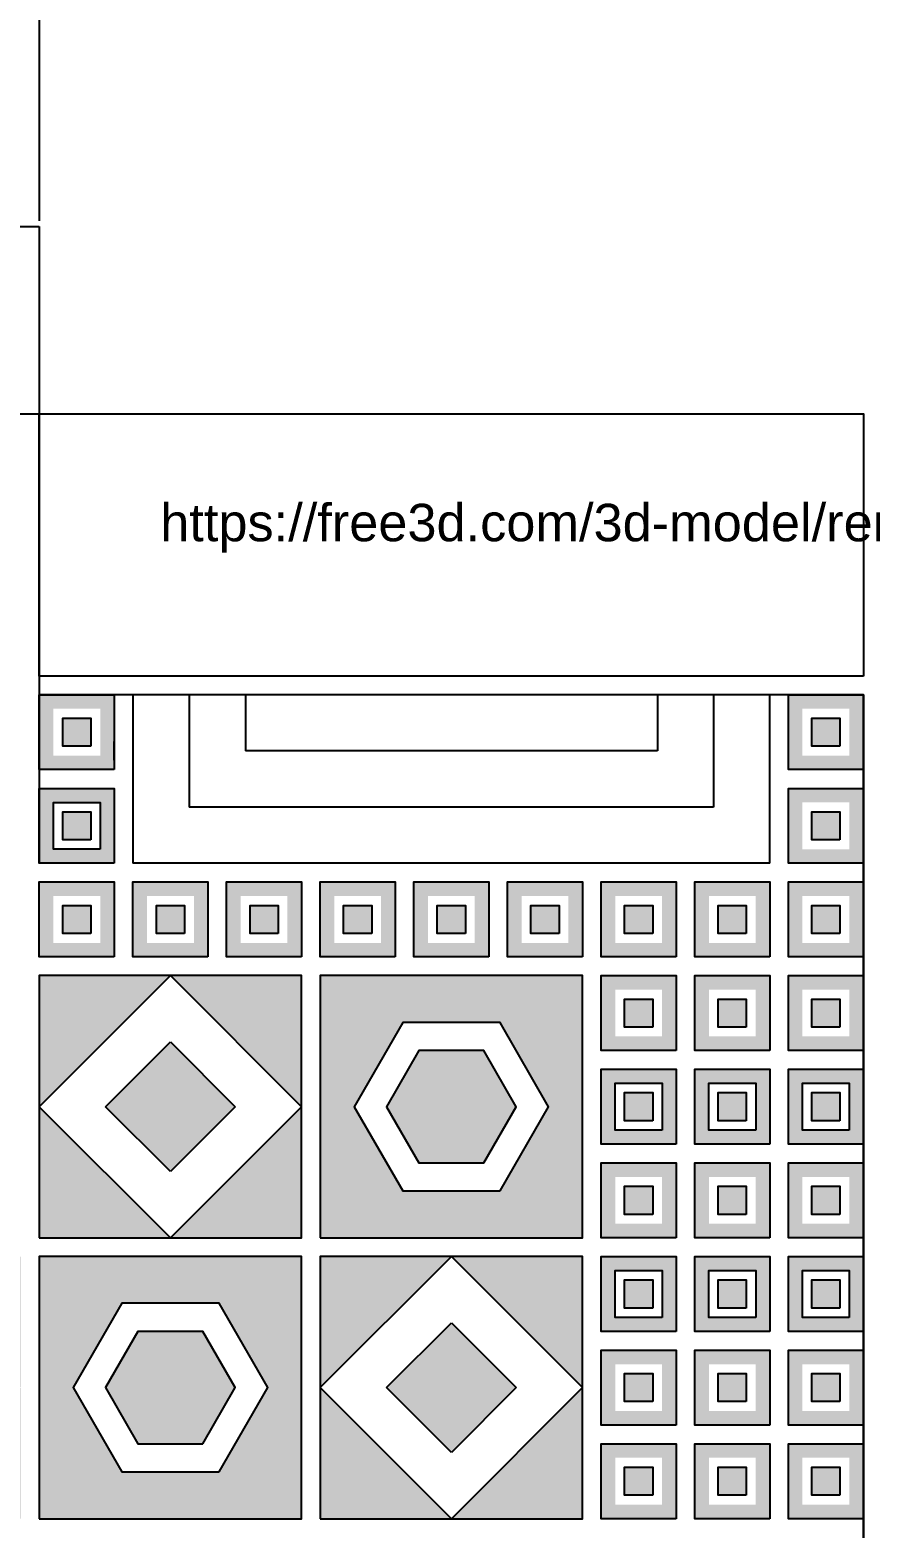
# Model space of a CAD drawing. Header units: millimetres. Extents: x -105 to 786, y -24 to 949.
# Drawn here: x 398.3 to 488, y 350.3 to 510.3 of the extents above; entities that cross this region are included whole.
import ezdxf

# ---------------------------------------------------------------- set-up
doc = ezdxf.new("R2010")
doc.units = ezdxf.units.MM
doc.styles.get("Standard").update_dxf_attribs({"font": 'arial.ttf'})
doc.dimstyles.new('ISO-25', dxfattribs={"dimtxt": 5, "dimasz": 2.5, "dimexe": 1.25, "dimexo": 0.625, "dimtad": 1, "dimtxsty": 'Standard', "dimcen": 2.5, "dimadec": 0, "dimazin": 0, "dimtfac": 1, "dimtmove": 0, "dimatfit": 3, "dimfxl": 1, "dimarcsym": 0})

# ---------------------------------------------------------------- blocks, each defined once
blk = doc.blocks.new('*D7')
at = {"color": 0, "lineweight": -2, "transparency": 16777216}
for p, q in [((217.3, 489.91), (217.3, 519.7)), ((219.8, 518.45), (396.8, 518.45)), ((399.3, 489.91), (399.3, 519.7))]:
    blk.add_line(p, q, dxfattribs=at)
at = {"color": 0, "transparency": 16777216}
for points in [[(219.8, 518.87), (219.8, 518.04), (217.3, 518.45)], [(396.8, 518.87), (396.8, 518.04), (399.3, 518.45)]]:
    blk.add_solid(points, dxfattribs=at)
at = {"layer": 'Defpoints', "color": 0, "transparency": 16777216}
for p in [(399.3, 518.45), (217.3, 489.28), (399.3, 489.28)]:
    blk.add_point(p, dxfattribs=at)
at = {"color": 0, "transparency": 16777216, "insert": (308.3, 521.63), "char_height": 5, "attachment_point": 5}
blk.add_mtext('182', dxfattribs=at)

msp = doc.modelspace()

# ---------------------------------------------------------------- hatches: boundary and pattern name
h = msp.add_hatch(color=12)
h.dxf.hatch_style = 1
h.paths.add_polyline_path([(399.299, 439.282), (407.299, 439.282), (407.299, 431.282), (399.299, 431.282)])
h.paths.add_polyline_path([(400.799, 437.782), (400.799, 432.782), (405.799, 432.782), (405.799, 437.782)], flags=16)
h.paths.add_polyline_path([(401.799, 436.782), (401.799, 433.782), (404.799, 433.782), (404.799, 436.782)], flags=0)
h.paths.add_polyline_path([(401.799, 436.782), (404.799, 436.782), (404.799, 433.782), (401.799, 433.782)], flags=0)
h = msp.add_hatch(color=12)
h.dxf.hatch_style = 1
h.paths.add_polyline_path([(479.299, 439.282), (487.299, 439.282), (487.299, 431.282), (479.299, 431.282)])
h.paths.add_polyline_path([(480.799, 437.782), (480.799, 432.782), (485.799, 432.782), (485.799, 437.782)], flags=16)
h.paths.add_polyline_path([(481.799, 436.782), (481.799, 433.782), (484.799, 433.782), (484.799, 436.782)], flags=0)
h.paths.add_polyline_path([(481.799, 436.782), (484.799, 436.782), (484.799, 433.782), (481.799, 433.782)], flags=0)
h = msp.add_hatch(color=12)
h.dxf.hatch_style = 1
h.paths.add_polyline_path([(401.799, 436.782), (404.799, 436.782), (404.799, 433.782), (401.799, 433.782)])
h = msp.add_hatch(color=12)
h.dxf.hatch_style = 1
h.paths.add_polyline_path([(481.799, 436.782), (484.799, 436.782), (484.799, 433.782), (481.799, 433.782)])
h = msp.add_hatch(color=12)
h.dxf.hatch_style = 1
h.paths.add_polyline_path([(399.299, 429.282), (407.299, 429.282), (407.299, 421.282), (399.299, 421.282)])
h.paths.add_polyline_path([(400.799, 427.782), (400.799, 422.782), (405.799, 422.782), (405.799, 427.782)], flags=16)
h.paths.add_polyline_path([(401.799, 426.782), (401.799, 423.782), (404.799, 423.782), (404.799, 426.782)], flags=0)
h.paths.add_polyline_path([(401.799, 426.782), (404.799, 426.782), (404.799, 423.782), (401.799, 423.782)], flags=0)
h = msp.add_hatch(color=12)
h.dxf.hatch_style = 1
h.paths.add_polyline_path([(479.299, 429.282), (487.299, 429.282), (487.299, 421.282), (479.299, 421.282)])
h.paths.add_polyline_path([(480.799, 427.782), (480.799, 422.782), (485.799, 422.782), (485.799, 427.782)], flags=16)
h.paths.add_polyline_path([(481.799, 426.782), (481.799, 423.782), (484.799, 423.782), (484.799, 426.782)], flags=0)
h.paths.add_polyline_path([(481.799, 426.782), (484.799, 426.782), (484.799, 423.782), (481.799, 423.782)], flags=0)
h = msp.add_hatch(color=12)
h.dxf.hatch_style = 1
h.paths.add_polyline_path([(401.799, 426.782), (404.799, 426.782), (404.799, 423.782), (401.799, 423.782)])
h = msp.add_hatch(color=12)
h.dxf.hatch_style = 1
h.paths.add_polyline_path([(481.799, 426.782), (484.799, 426.782), (484.799, 423.782), (481.799, 423.782)])
h = msp.add_hatch(color=12)
h.dxf.hatch_style = 1
h.paths.add_polyline_path([(399.299, 419.282), (407.299, 419.282), (407.299, 411.282), (399.299, 411.282)])
h.paths.add_polyline_path([(400.799, 417.782), (400.799, 412.782), (405.799, 412.782), (405.799, 417.782)], flags=16)
h.paths.add_polyline_path([(401.799, 416.782), (401.799, 413.782), (404.799, 413.782), (404.799, 416.782)], flags=0)
h.paths.add_polyline_path([(401.799, 416.782), (404.799, 416.782), (404.799, 413.782), (401.799, 413.782)], flags=0)
h = msp.add_hatch(color=12)
h.dxf.hatch_style = 1
h.paths.add_polyline_path([(409.299, 419.282), (417.299, 419.282), (417.299, 411.282), (409.299, 411.282)])
h.paths.add_polyline_path([(410.799, 417.782), (410.799, 412.782), (415.799, 412.782), (415.799, 417.782)], flags=16)
h.paths.add_polyline_path([(411.799, 416.782), (411.799, 413.782), (414.799, 413.782), (414.799, 416.782)], flags=0)
h.paths.add_polyline_path([(411.799, 416.782), (414.799, 416.782), (414.799, 413.782), (411.799, 413.782)], flags=0)
h = msp.add_hatch(color=12)
h.dxf.hatch_style = 1
h.paths.add_polyline_path([(419.299, 419.282), (427.299, 419.282), (427.299, 411.282), (419.299, 411.282)])
h.paths.add_polyline_path([(420.799, 417.782), (420.799, 412.782), (425.799, 412.782), (425.799, 417.782)], flags=16)
h.paths.add_polyline_path([(421.799, 416.782), (421.799, 413.782), (424.799, 413.782), (424.799, 416.782)], flags=0)
h.paths.add_polyline_path([(421.799, 416.782), (424.799, 416.782), (424.799, 413.782), (421.799, 413.782)], flags=0)
h = msp.add_hatch(color=12)
h.dxf.hatch_style = 1
h.paths.add_polyline_path([(429.299, 419.282), (437.299, 419.282), (437.299, 411.282), (429.299, 411.282)])
h.paths.add_polyline_path([(430.799, 417.782), (430.799, 412.782), (435.799, 412.782), (435.799, 417.782)], flags=16)
h.paths.add_polyline_path([(431.799, 416.782), (431.799, 413.782), (434.799, 413.782), (434.799, 416.782)], flags=0)
h.paths.add_polyline_path([(431.799, 416.782), (434.799, 416.782), (434.799, 413.782), (431.799, 413.782)], flags=0)
h = msp.add_hatch(color=12)
h.dxf.hatch_style = 1
h.paths.add_polyline_path([(439.299, 419.282), (447.299, 419.282), (447.299, 411.282), (439.299, 411.282)])
h.paths.add_polyline_path([(440.799, 417.782), (440.799, 412.782), (445.799, 412.782), (445.799, 417.782)], flags=16)
h.paths.add_polyline_path([(441.799, 416.782), (441.799, 413.782), (444.799, 413.782), (444.799, 416.782)], flags=0)
h.paths.add_polyline_path([(441.799, 416.782), (444.799, 416.782), (444.799, 413.782), (441.799, 413.782)], flags=0)
h = msp.add_hatch(color=12)
h.dxf.hatch_style = 1
h.paths.add_polyline_path([(449.299, 419.282), (457.299, 419.282), (457.299, 411.282), (449.299, 411.282)])
h.paths.add_polyline_path([(450.799, 417.782), (450.799, 412.782), (455.799, 412.782), (455.799, 417.782)], flags=16)
h.paths.add_polyline_path([(451.799, 416.782), (451.799, 413.782), (454.799, 413.782), (454.799, 416.782)], flags=0)
h.paths.add_polyline_path([(451.799, 416.782), (454.799, 416.782), (454.799, 413.782), (451.799, 413.782)], flags=0)
h = msp.add_hatch(color=12)
h.dxf.hatch_style = 1
h.paths.add_polyline_path([(459.299, 419.282), (467.299, 419.282), (467.299, 411.282), (459.299, 411.282)])
h.paths.add_polyline_path([(460.799, 417.782), (460.799, 412.782), (465.799, 412.782), (465.799, 417.782)], flags=16)
h.paths.add_polyline_path([(461.799, 416.782), (461.799, 413.782), (464.799, 413.782), (464.799, 416.782)], flags=0)
h.paths.add_polyline_path([(461.799, 416.782), (464.799, 416.782), (464.799, 413.782), (461.799, 413.782)], flags=0)
h = msp.add_hatch(color=12)
h.dxf.hatch_style = 1
h.paths.add_polyline_path([(469.299, 419.282), (477.299, 419.282), (477.299, 411.282), (469.299, 411.282)])
h.paths.add_polyline_path([(470.799, 417.782), (470.799, 412.782), (475.799, 412.782), (475.799, 417.782)], flags=16)
h.paths.add_polyline_path([(471.799, 416.782), (471.799, 413.782), (474.799, 413.782), (474.799, 416.782)], flags=0)
h.paths.add_polyline_path([(471.799, 416.782), (474.799, 416.782), (474.799, 413.782), (471.799, 413.782)], flags=0)
h = msp.add_hatch(color=12)
h.dxf.hatch_style = 1
h.paths.add_polyline_path([(479.299, 419.282), (487.299, 419.282), (487.299, 411.282), (479.299, 411.282)])
h.paths.add_polyline_path([(480.799, 417.782), (480.799, 412.782), (485.799, 412.782), (485.799, 417.782)], flags=16)
h.paths.add_polyline_path([(481.799, 416.782), (481.799, 413.782), (484.799, 413.782), (484.799, 416.782)], flags=0)
h.paths.add_polyline_path([(481.799, 416.782), (484.799, 416.782), (484.799, 413.782), (481.799, 413.782)], flags=0)
h = msp.add_hatch(color=12)
h.dxf.hatch_style = 1
h.paths.add_polyline_path([(401.799, 416.782), (404.799, 416.782), (404.799, 413.782), (401.799, 413.782)])
h = msp.add_hatch(color=12)
h.dxf.hatch_style = 1
h.paths.add_polyline_path([(411.799, 416.782), (414.799, 416.782), (414.799, 413.782), (411.799, 413.782)])
h = msp.add_hatch(color=12)
h.dxf.hatch_style = 1
h.paths.add_polyline_path([(421.799, 416.782), (424.799, 416.782), (424.799, 413.782), (421.799, 413.782)])
h = msp.add_hatch(color=12)
h.dxf.hatch_style = 1
h.paths.add_polyline_path([(431.799, 416.782), (434.799, 416.782), (434.799, 413.782), (431.799, 413.782)])
h = msp.add_hatch(color=12)
h.dxf.hatch_style = 1
h.paths.add_polyline_path([(441.799, 416.782), (444.799, 416.782), (444.799, 413.782), (441.799, 413.782)])
h = msp.add_hatch(color=12)
h.dxf.hatch_style = 1
h.paths.add_polyline_path([(451.799, 416.782), (454.799, 416.782), (454.799, 413.782), (451.799, 413.782)])
h = msp.add_hatch(color=12)
h.dxf.hatch_style = 1
h.paths.add_polyline_path([(461.799, 416.782), (464.799, 416.782), (464.799, 413.782), (461.799, 413.782)])
h = msp.add_hatch(color=12)
h.dxf.hatch_style = 1
h.paths.add_polyline_path([(471.799, 416.782), (474.799, 416.782), (474.799, 413.782), (471.799, 413.782)])
h = msp.add_hatch(color=12)
h.dxf.hatch_style = 1
h.paths.add_polyline_path([(481.799, 416.782), (484.799, 416.782), (484.799, 413.782), (481.799, 413.782)])
at = {"true_color": 0x7aafdf}
h = msp.add_hatch(color=143, dxfattribs=at)
h.dxf.hatch_style = 1
h.paths.add_polyline_path([(427.299, 395.282), (413.299, 381.282), (427.299, 381.282)])
h.paths.add_polyline_path([(427.299, 409.282), (413.299, 409.282), (427.299, 395.282)])
h.paths.add_polyline_path([(413.299, 409.282), (399.299, 409.282), (399.299, 395.282)])
h.paths.add_polyline_path([(399.299, 395.282), (399.299, 381.282), (413.299, 381.282)])
h.paths.add_polyline_path([(450.227, 395.282), (446.763, 401.282), (439.835, 401.282), (436.371, 395.282), (439.835, 389.282), (446.763, 389.282)])
at = {"true_color": 0x636466}
h = msp.add_hatch(color=251, dxfattribs=at)
h.dxf.hatch_style = 1
h.paths.add_polyline_path([(413.299, 402.21), (406.37, 395.282), (413.299, 388.353), (420.228, 395.282)])
h.paths.add_polyline_path([(457.299, 409.282), (429.299, 409.282), (429.299, 381.282), (457.299, 381.282)])
h.paths.add_polyline_path([(432.907, 395.282), (438.103, 404.282), (448.495, 404.282), (453.691, 395.282), (448.495, 386.282), (438.103, 386.282)], flags=16)
h.paths.add_polyline_path([(439.835, 389.282), (436.371, 395.282), (439.835, 401.282), (446.763, 401.282), (450.227, 395.282), (446.763, 389.282)], flags=0)
h = msp.add_hatch(color=12)
h.dxf.hatch_style = 1
h.paths.add_polyline_path([(459.299, 409.282), (467.299, 409.282), (467.299, 401.282), (459.299, 401.282)])
h.paths.add_polyline_path([(460.799, 407.782), (460.799, 402.782), (465.799, 402.782), (465.799, 407.782)], flags=16)
h.paths.add_polyline_path([(461.799, 406.782), (461.799, 403.782), (464.799, 403.782), (464.799, 406.782)], flags=0)
h.paths.add_polyline_path([(461.799, 406.782), (464.799, 406.782), (464.799, 403.782), (461.799, 403.782)], flags=0)
h = msp.add_hatch(color=12)
h.dxf.hatch_style = 1
h.paths.add_polyline_path([(469.299, 409.282), (477.299, 409.282), (477.299, 401.282), (469.299, 401.282)])
h.paths.add_polyline_path([(470.799, 407.782), (470.799, 402.782), (475.799, 402.782), (475.799, 407.782)], flags=16)
h.paths.add_polyline_path([(471.799, 406.782), (471.799, 403.782), (474.799, 403.782), (474.799, 406.782)], flags=0)
h.paths.add_polyline_path([(471.799, 406.782), (474.799, 406.782), (474.799, 403.782), (471.799, 403.782)], flags=0)
h = msp.add_hatch(color=12)
h.dxf.hatch_style = 1
h.paths.add_polyline_path([(479.299, 409.282), (487.299, 409.282), (487.299, 401.282), (479.299, 401.282)])
h.paths.add_polyline_path([(480.799, 407.782), (480.799, 402.782), (485.799, 402.782), (485.799, 407.782)], flags=16)
h.paths.add_polyline_path([(481.799, 406.782), (481.799, 403.782), (484.799, 403.782), (484.799, 406.782)], flags=0)
h.paths.add_polyline_path([(481.799, 406.782), (484.799, 406.782), (484.799, 403.782), (481.799, 403.782)], flags=0)
h = msp.add_hatch(color=12)
h.dxf.hatch_style = 1
h.paths.add_polyline_path([(461.799, 406.782), (464.799, 406.782), (464.799, 403.782), (461.799, 403.782)])
h = msp.add_hatch(color=12)
h.dxf.hatch_style = 1
h.paths.add_polyline_path([(471.799, 406.782), (474.799, 406.782), (474.799, 403.782), (471.799, 403.782)])
h = msp.add_hatch(color=12)
h.dxf.hatch_style = 1
h.paths.add_polyline_path([(481.799, 406.782), (484.799, 406.782), (484.799, 403.782), (481.799, 403.782)])
h = msp.add_hatch(color=12)
h.dxf.hatch_style = 1
h.paths.add_polyline_path([(459.299, 399.282), (467.299, 399.282), (467.299, 391.282), (459.299, 391.282)])
h.paths.add_polyline_path([(460.799, 397.782), (460.799, 392.782), (465.799, 392.782), (465.799, 397.782)], flags=16)
h.paths.add_polyline_path([(461.799, 396.782), (461.799, 393.782), (464.799, 393.782), (464.799, 396.782)], flags=0)
h.paths.add_polyline_path([(461.799, 396.782), (464.799, 396.782), (464.799, 393.782), (461.799, 393.782)], flags=0)
h = msp.add_hatch(color=12)
h.dxf.hatch_style = 1
h.paths.add_polyline_path([(469.299, 399.282), (477.299, 399.282), (477.299, 391.282), (469.299, 391.282)])
h.paths.add_polyline_path([(470.799, 397.782), (470.799, 392.782), (475.799, 392.782), (475.799, 397.782)], flags=16)
h.paths.add_polyline_path([(471.799, 396.782), (471.799, 393.782), (474.799, 393.782), (474.799, 396.782)], flags=0)
h.paths.add_polyline_path([(471.799, 396.782), (474.799, 396.782), (474.799, 393.782), (471.799, 393.782)], flags=0)
h = msp.add_hatch(color=12)
h.dxf.hatch_style = 1
h.paths.add_polyline_path([(479.299, 399.282), (487.299, 399.282), (487.299, 391.282), (479.299, 391.282)])
h.paths.add_polyline_path([(480.799, 397.782), (480.799, 392.782), (485.799, 392.782), (485.799, 397.782)], flags=16)
h.paths.add_polyline_path([(481.799, 396.782), (481.799, 393.782), (484.799, 393.782), (484.799, 396.782)], flags=0)
h.paths.add_polyline_path([(481.799, 396.782), (484.799, 396.782), (484.799, 393.782), (481.799, 393.782)], flags=0)
h = msp.add_hatch(color=12)
h.dxf.hatch_style = 1
h.paths.add_polyline_path([(461.799, 396.782), (464.799, 396.782), (464.799, 393.782), (461.799, 393.782)])
h = msp.add_hatch(color=12)
h.dxf.hatch_style = 1
h.paths.add_polyline_path([(471.799, 396.782), (474.799, 396.782), (474.799, 393.782), (471.799, 393.782)])
h = msp.add_hatch(color=12)
h.dxf.hatch_style = 1
h.paths.add_polyline_path([(481.799, 396.782), (484.799, 396.782), (484.799, 393.782), (481.799, 393.782)])
h = msp.add_hatch(color=12)
h.dxf.hatch_style = 1
h.paths.add_polyline_path([(459.299, 389.282), (467.299, 389.282), (467.299, 381.282), (459.299, 381.282)])
h.paths.add_polyline_path([(460.799, 387.782), (460.799, 382.782), (465.799, 382.782), (465.799, 387.782)], flags=16)
h.paths.add_polyline_path([(461.799, 386.782), (461.799, 383.782), (464.799, 383.782), (464.799, 386.782)], flags=0)
h.paths.add_polyline_path([(461.799, 386.782), (464.799, 386.782), (464.799, 383.782), (461.799, 383.782)], flags=0)
h = msp.add_hatch(color=12)
h.dxf.hatch_style = 1
h.paths.add_polyline_path([(469.299, 389.282), (477.299, 389.282), (477.299, 381.282), (469.299, 381.282)])
h.paths.add_polyline_path([(470.799, 387.782), (470.799, 382.782), (475.799, 382.782), (475.799, 387.782)], flags=16)
h.paths.add_polyline_path([(471.799, 386.782), (471.799, 383.782), (474.799, 383.782), (474.799, 386.782)], flags=0)
h.paths.add_polyline_path([(471.799, 386.782), (474.799, 386.782), (474.799, 383.782), (471.799, 383.782)], flags=0)
h = msp.add_hatch(color=12)
h.dxf.hatch_style = 1
h.paths.add_polyline_path([(479.299, 389.282), (487.299, 389.282), (487.299, 381.282), (479.299, 381.282)])
h.paths.add_polyline_path([(480.799, 387.782), (480.799, 382.782), (485.799, 382.782), (485.799, 387.782)], flags=16)
h.paths.add_polyline_path([(481.799, 386.782), (481.799, 383.782), (484.799, 383.782), (484.799, 386.782)], flags=0)
h.paths.add_polyline_path([(481.799, 386.782), (484.799, 386.782), (484.799, 383.782), (481.799, 383.782)], flags=0)
h = msp.add_hatch(color=12)
h.dxf.hatch_style = 1
h.paths.add_polyline_path([(461.799, 386.782), (464.799, 386.782), (464.799, 383.782), (461.799, 383.782)])
h = msp.add_hatch(color=12)
h.dxf.hatch_style = 1
h.paths.add_polyline_path([(471.799, 386.782), (474.799, 386.782), (474.799, 383.782), (471.799, 383.782)])
h = msp.add_hatch(color=12)
h.dxf.hatch_style = 1
h.paths.add_polyline_path([(481.799, 386.782), (484.799, 386.782), (484.799, 383.782), (481.799, 383.782)])
at = {"true_color": 0x7aafdf}
h = msp.add_hatch(color=143, dxfattribs=at)
h.dxf.hatch_style = 1
h.paths.add_polyline_path([(397.299, 365.282), (383.299, 351.282), (397.299, 351.282)])
h.paths.add_polyline_path([(397.299, 379.282), (383.299, 379.282), (397.299, 365.282)])
h.paths.add_polyline_path([(383.299, 379.282), (369.299, 379.282), (369.299, 365.282)])
h.paths.add_polyline_path([(369.299, 365.282), (369.299, 351.282), (383.299, 351.282)])
h.paths.add_polyline_path([(420.227, 365.282), (416.763, 371.282), (409.835, 371.282), (406.371, 365.282), (409.835, 359.282), (416.763, 359.282)])
at = {"true_color": 0x636466}
h = msp.add_hatch(color=251, dxfattribs=at)
h.dxf.hatch_style = 1
h.paths.add_polyline_path([(383.299, 372.21), (376.37, 365.282), (383.299, 358.353), (390.228, 365.282)])
h.paths.add_polyline_path([(427.299, 379.282), (399.299, 379.282), (399.299, 351.282), (427.299, 351.282)])
h.paths.add_polyline_path([(402.907, 365.282), (408.103, 374.282), (418.495, 374.282), (423.691, 365.282), (418.495, 356.282), (408.103, 356.282)], flags=16)
h.paths.add_polyline_path([(409.835, 359.282), (406.371, 365.282), (409.835, 371.282), (416.763, 371.282), (420.227, 365.282), (416.763, 359.282)], flags=0)
at = {"true_color": 0x7aafdf}
h = msp.add_hatch(color=143, dxfattribs=at)
h.dxf.hatch_style = 1
h.paths.add_polyline_path([(429.299, 365.282), (429.299, 351.282), (443.299, 351.282)])
h.paths.add_polyline_path([(443.299, 379.282), (429.299, 379.282), (429.299, 365.282)])
h.paths.add_polyline_path([(457.299, 379.282), (443.299, 379.282), (457.299, 365.282)])
h.paths.add_polyline_path([(457.299, 365.282), (443.299, 351.282), (457.299, 351.282)])
h = msp.add_hatch(color=12)
h.dxf.hatch_style = 1
h.paths.add_polyline_path([(459.299, 379.282), (467.299, 379.282), (467.299, 371.282), (459.299, 371.282)])
h.paths.add_polyline_path([(460.799, 377.782), (460.799, 372.782), (465.799, 372.782), (465.799, 377.782)], flags=16)
h.paths.add_polyline_path([(461.799, 376.782), (461.799, 373.782), (464.799, 373.782), (464.799, 376.782)], flags=0)
h.paths.add_polyline_path([(461.799, 376.782), (464.799, 376.782), (464.799, 373.782), (461.799, 373.782)], flags=0)
h = msp.add_hatch(color=12)
h.dxf.hatch_style = 1
h.paths.add_polyline_path([(469.299, 379.282), (477.299, 379.282), (477.299, 371.282), (469.299, 371.282)])
h.paths.add_polyline_path([(470.799, 377.782), (470.799, 372.782), (475.799, 372.782), (475.799, 377.782)], flags=16)
h.paths.add_polyline_path([(471.799, 376.782), (471.799, 373.782), (474.799, 373.782), (474.799, 376.782)], flags=0)
h.paths.add_polyline_path([(471.799, 376.782), (474.799, 376.782), (474.799, 373.782), (471.799, 373.782)], flags=0)
h = msp.add_hatch(color=12)
h.dxf.hatch_style = 1
h.paths.add_polyline_path([(479.299, 379.282), (487.299, 379.282), (487.299, 371.282), (479.299, 371.282)])
h.paths.add_polyline_path([(480.799, 377.782), (480.799, 372.782), (485.799, 372.782), (485.799, 377.782)], flags=16)
h.paths.add_polyline_path([(481.799, 376.782), (481.799, 373.782), (484.799, 373.782), (484.799, 376.782)], flags=0)
h.paths.add_polyline_path([(481.799, 376.782), (484.799, 376.782), (484.799, 373.782), (481.799, 373.782)], flags=0)
h = msp.add_hatch(color=12)
h.dxf.hatch_style = 1
h.paths.add_polyline_path([(461.799, 376.782), (464.799, 376.782), (464.799, 373.782), (461.799, 373.782)])
h = msp.add_hatch(color=12)
h.dxf.hatch_style = 1
h.paths.add_polyline_path([(471.799, 376.782), (474.799, 376.782), (474.799, 373.782), (471.799, 373.782)])
h = msp.add_hatch(color=12)
h.dxf.hatch_style = 1
h.paths.add_polyline_path([(481.799, 376.782), (484.799, 376.782), (484.799, 373.782), (481.799, 373.782)])
at = {"true_color": 0x636466}
h = msp.add_hatch(color=251, dxfattribs=at)
h.dxf.hatch_style = 1
h.paths.add_polyline_path([(450.228, 365.282), (443.299, 372.21), (436.37, 365.282), (443.299, 358.353)])
h = msp.add_hatch(color=12)
h.dxf.hatch_style = 1
h.paths.add_polyline_path([(459.299, 369.282), (467.299, 369.282), (467.299, 361.282), (459.299, 361.282)])
h.paths.add_polyline_path([(460.799, 367.782), (460.799, 362.782), (465.799, 362.782), (465.799, 367.782)], flags=16)
h.paths.add_polyline_path([(461.799, 366.782), (461.799, 363.782), (464.799, 363.782), (464.799, 366.782)], flags=0)
h.paths.add_polyline_path([(461.799, 366.782), (464.799, 366.782), (464.799, 363.782), (461.799, 363.782)], flags=0)
h = msp.add_hatch(color=12)
h.dxf.hatch_style = 1
h.paths.add_polyline_path([(469.299, 369.282), (477.299, 369.282), (477.299, 361.282), (469.299, 361.282)])
h.paths.add_polyline_path([(470.799, 367.782), (470.799, 362.782), (475.799, 362.782), (475.799, 367.782)], flags=16)
h.paths.add_polyline_path([(471.799, 366.782), (471.799, 363.782), (474.799, 363.782), (474.799, 366.782)], flags=0)
h.paths.add_polyline_path([(471.799, 366.782), (474.799, 366.782), (474.799, 363.782), (471.799, 363.782)], flags=0)
h = msp.add_hatch(color=12)
h.dxf.hatch_style = 1
h.paths.add_polyline_path([(479.299, 369.282), (487.299, 369.282), (487.299, 361.282), (479.299, 361.282)])
h.paths.add_polyline_path([(480.799, 367.782), (480.799, 362.782), (485.799, 362.782), (485.799, 367.782)], flags=16)
h.paths.add_polyline_path([(481.799, 366.782), (481.799, 363.782), (484.799, 363.782), (484.799, 366.782)], flags=0)
h.paths.add_polyline_path([(481.799, 366.782), (484.799, 366.782), (484.799, 363.782), (481.799, 363.782)], flags=0)
h = msp.add_hatch(color=12)
h.dxf.hatch_style = 1
h.paths.add_polyline_path([(461.799, 366.782), (464.799, 366.782), (464.799, 363.782), (461.799, 363.782)])
h = msp.add_hatch(color=12)
h.dxf.hatch_style = 1
h.paths.add_polyline_path([(471.799, 366.782), (474.799, 366.782), (474.799, 363.782), (471.799, 363.782)])
h = msp.add_hatch(color=12)
h.dxf.hatch_style = 1
h.paths.add_polyline_path([(481.799, 366.782), (484.799, 366.782), (484.799, 363.782), (481.799, 363.782)])
h = msp.add_hatch(color=12)
h.dxf.hatch_style = 1
h.paths.add_polyline_path([(459.299, 359.282), (467.299, 359.282), (467.299, 351.282), (459.299, 351.282)])
h.paths.add_polyline_path([(460.799, 357.782), (460.799, 352.782), (465.799, 352.782), (465.799, 357.782)], flags=16)
h.paths.add_polyline_path([(461.799, 356.782), (461.799, 353.782), (464.799, 353.782), (464.799, 356.782)], flags=0)
h.paths.add_polyline_path([(461.799, 356.782), (464.799, 356.782), (464.799, 353.782), (461.799, 353.782)], flags=0)
h = msp.add_hatch(color=12)
h.dxf.hatch_style = 1
h.paths.add_polyline_path([(469.299, 359.282), (477.299, 359.282), (477.299, 351.282), (469.299, 351.282)])
h.paths.add_polyline_path([(470.799, 357.782), (470.799, 352.782), (475.799, 352.782), (475.799, 357.782)], flags=16)
h.paths.add_polyline_path([(471.799, 356.782), (471.799, 353.782), (474.799, 353.782), (474.799, 356.782)], flags=0)
h.paths.add_polyline_path([(471.799, 356.782), (474.799, 356.782), (474.799, 353.782), (471.799, 353.782)], flags=0)
h = msp.add_hatch(color=12)
h.dxf.hatch_style = 1
h.paths.add_polyline_path([(479.299, 359.282), (487.299, 359.282), (487.299, 351.282), (479.299, 351.282)])
h.paths.add_polyline_path([(480.799, 357.782), (480.799, 352.782), (485.799, 352.782), (485.799, 357.782)], flags=16)
h.paths.add_polyline_path([(481.799, 356.782), (481.799, 353.782), (484.799, 353.782), (484.799, 356.782)], flags=0)
h.paths.add_polyline_path([(481.799, 356.782), (484.799, 356.782), (484.799, 353.782), (481.799, 353.782)], flags=0)
h = msp.add_hatch(color=12)
h.dxf.hatch_style = 1
h.paths.add_polyline_path([(461.799, 356.782), (464.799, 356.782), (464.799, 353.782), (461.799, 353.782)])
h = msp.add_hatch(color=12)
h.dxf.hatch_style = 1
h.paths.add_polyline_path([(471.799, 356.782), (474.799, 356.782), (474.799, 353.782), (471.799, 353.782)])
h = msp.add_hatch(color=12)
h.dxf.hatch_style = 1
h.paths.add_polyline_path([(481.799, 356.782), (484.799, 356.782), (484.799, 353.782), (481.799, 353.782)])

# ---------------------------------------------------------------- linework, layer by layer
for p, q in [((217.299, 489.282), (399.299, 489.282)), ((399.299, 489.282), (399.299, 474.282)), ((399.299, 489.282), (399.299, 421.282)), ((399.299, 489.282), (399.299, 421.282)), ((399.299, 484.282), (399.299, 471.282)), ((217.299, 469.282), (399.299, 469.282)), ((399.299, 457.65), (399.299, 442.65)), ((487.299, 439.282), (399.299, 439.282)), ((409.299, 439.282), (409.299, 421.282)), ((415.299, 439.282), (415.299, 427.282)), ((421.299, 439.282), (421.299, 433.282)), ((465.299, 439.282), (465.299, 433.282)), ((471.299, 439.282), (471.299, 427.282)), ((477.299, 421.282), (477.299, 439.282)), ((487.299, 439.282), (487.299, 81.282)), ((487.299, 81.282), (487.299, 439.282)), ((407.299, 432.282), (407.299, 434.282)), ((465.299, 433.282), (421.299, 433.282)), ((471.299, 427.282), (415.299, 427.282)), ((487.299, 422.282), (487.299, 424.282)), ((407.299, 421.282), (399.299, 421.282)), ((477.299, 421.282), (409.299, 421.282)), ((399.299, 395.282), (413.299, 409.282)), ((413.299, 409.282), (427.299, 395.282)), ((487.299, 402.282), (487.299, 404.282)), ((406.37, 395.282), (413.299, 402.21)), ((413.299, 402.21), (420.228, 395.282)), ((413.299, 381.282), (399.299, 395.282)), ((413.299, 388.353), (406.37, 395.282)), ((427.299, 395.282), (413.299, 381.282)), ((420.228, 395.282), (413.299, 388.353)), ((487.299, 382.282), (487.299, 384.282)), ((429.299, 365.282), (443.299, 379.282)), ((443.299, 379.282), (457.299, 365.282)), ((436.37, 365.282), (443.299, 372.21)), ((443.299, 372.21), (450.228, 365.282)), ((487.299, 371.282), (479.299, 371.282)), ((443.299, 351.282), (429.299, 365.282)), ((443.299, 358.353), (436.37, 365.282)), ((457.299, 365.282), (443.299, 351.282)), ((450.228, 365.282), (443.299, 358.353)), ((487.299, 352.282), (487.299, 354.282))]:
    msp.add_line(p, q)
for points in [[(487.299, 441.282), (399.299, 441.282), (399.299, 469.282), (487.299, 469.282)], [(407.299, 431.282), (399.299, 431.282), (399.299, 439.282), (407.299, 439.282)], [(487.299, 431.282), (479.299, 431.282), (479.299, 439.282), (487.299, 439.282)], [(404.799, 433.782), (401.799, 433.782), (401.799, 436.782), (404.799, 436.782)], [(484.799, 433.782), (481.799, 433.782), (481.799, 436.782), (484.799, 436.782)], [(407.299, 421.282), (399.299, 421.282), (399.299, 429.282), (407.299, 429.282)], [(487.299, 421.282), (479.299, 421.282), (479.299, 429.282), (487.299, 429.282)], [(405.799, 422.782), (400.799, 422.782), (400.799, 427.782), (405.799, 427.782)], [(404.799, 423.782), (401.799, 423.782), (401.799, 426.782), (404.799, 426.782)], [(484.799, 423.782), (481.799, 423.782), (481.799, 426.782), (484.799, 426.782)], [(407.299, 411.282), (399.299, 411.282), (399.299, 419.282), (407.299, 419.282)], [(417.299, 411.282), (409.299, 411.282), (409.299, 419.282), (417.299, 419.282)], [(427.299, 411.282), (419.299, 411.282), (419.299, 419.282), (427.299, 419.282)], [(437.299, 411.282), (429.299, 411.282), (429.299, 419.282), (437.299, 419.282)], [(447.299, 411.282), (439.299, 411.282), (439.299, 419.282), (447.299, 419.282)], [(457.299, 411.282), (449.299, 411.282), (449.299, 419.282), (457.299, 419.282)], [(467.299, 411.282), (459.299, 411.282), (459.299, 419.282), (467.299, 419.282)], [(477.299, 411.282), (469.299, 411.282), (469.299, 419.282), (477.299, 419.282)], [(487.299, 411.282), (479.299, 411.282), (479.299, 419.282), (487.299, 419.282)], [(404.799, 413.782), (401.799, 413.782), (401.799, 416.782), (404.799, 416.782)], [(414.799, 413.782), (411.799, 413.782), (411.799, 416.782), (414.799, 416.782)], [(424.799, 413.782), (421.799, 413.782), (421.799, 416.782), (424.799, 416.782)], [(434.799, 413.782), (431.799, 413.782), (431.799, 416.782), (434.799, 416.782)], [(444.799, 413.782), (441.799, 413.782), (441.799, 416.782), (444.799, 416.782)], [(454.799, 413.782), (451.799, 413.782), (451.799, 416.782), (454.799, 416.782)], [(464.799, 413.782), (461.799, 413.782), (461.799, 416.782), (464.799, 416.782)], [(474.799, 413.782), (471.799, 413.782), (471.799, 416.782), (474.799, 416.782)], [(484.799, 413.782), (481.799, 413.782), (481.799, 416.782), (484.799, 416.782)], [(399.299, 381.282), (427.299, 381.282), (427.299, 409.282), (399.299, 409.282)], [(429.299, 381.282), (457.299, 381.282), (457.299, 409.282), (429.299, 409.282)], [(467.299, 401.282), (459.299, 401.282), (459.299, 409.282), (467.299, 409.282)], [(477.299, 401.282), (469.299, 401.282), (469.299, 409.282), (477.299, 409.282)], [(487.299, 401.282), (479.299, 401.282), (479.299, 409.282), (487.299, 409.282)], [(464.799, 403.782), (461.799, 403.782), (461.799, 406.782), (464.799, 406.782)], [(474.799, 403.782), (471.799, 403.782), (471.799, 406.782), (474.799, 406.782)], [(484.799, 403.782), (481.799, 403.782), (481.799, 406.782), (484.799, 406.782)], [(448.495, 386.282), (453.691, 395.282), (448.495, 404.282), (438.103, 404.282), (432.907, 395.282), (438.103, 386.282)], [(446.763, 389.282), (450.227, 395.282), (446.763, 401.282), (439.835, 401.282), (436.371, 395.282), (439.835, 389.282)], [(467.299, 391.282), (459.299, 391.282), (459.299, 399.282), (467.299, 399.282)], [(477.299, 391.282), (469.299, 391.282), (469.299, 399.282), (477.299, 399.282)], [(487.299, 391.282), (479.299, 391.282), (479.299, 399.282), (487.299, 399.282)], [(465.799, 392.782), (460.799, 392.782), (460.799, 397.782), (465.799, 397.782)], [(475.799, 392.782), (470.799, 392.782), (470.799, 397.782), (475.799, 397.782)], [(485.799, 392.782), (480.799, 392.782), (480.799, 397.782), (485.799, 397.782)], [(464.799, 393.782), (461.799, 393.782), (461.799, 396.782), (464.799, 396.782)], [(474.799, 393.782), (471.799, 393.782), (471.799, 396.782), (474.799, 396.782)], [(484.799, 393.782), (481.799, 393.782), (481.799, 396.782), (484.799, 396.782)], [(467.299, 381.282), (459.299, 381.282), (459.299, 389.282), (467.299, 389.282)], [(477.299, 381.282), (469.299, 381.282), (469.299, 389.282), (477.299, 389.282)], [(487.299, 381.282), (479.299, 381.282), (479.299, 389.282), (487.299, 389.282)], [(464.799, 383.782), (461.799, 383.782), (461.799, 386.782), (464.799, 386.782)], [(474.799, 383.782), (471.799, 383.782), (471.799, 386.782), (474.799, 386.782)], [(484.799, 383.782), (481.799, 383.782), (481.799, 386.782), (484.799, 386.782)], [(399.299, 351.282), (427.299, 351.282), (427.299, 379.282), (399.299, 379.282)], [(429.299, 351.282), (457.299, 351.282), (457.299, 379.282), (429.299, 379.282)], [(467.299, 371.282), (459.299, 371.282), (459.299, 379.282), (467.299, 379.282)], [(477.299, 371.282), (469.299, 371.282), (469.299, 379.282), (477.299, 379.282)], [(487.299, 371.282), (479.299, 371.282), (479.299, 379.282), (487.299, 379.282)], [(465.799, 372.782), (460.799, 372.782), (460.799, 377.782), (465.799, 377.782)], [(475.799, 372.782), (470.799, 372.782), (470.799, 377.782), (475.799, 377.782)], [(485.799, 372.782), (480.799, 372.782), (480.799, 377.782), (485.799, 377.782)], [(464.799, 373.782), (461.799, 373.782), (461.799, 376.782), (464.799, 376.782)], [(474.799, 373.782), (471.799, 373.782), (471.799, 376.782), (474.799, 376.782)], [(484.799, 373.782), (481.799, 373.782), (481.799, 376.782), (484.799, 376.782)], [(418.495, 356.282), (423.691, 365.282), (418.495, 374.282), (408.103, 374.282), (402.907, 365.282), (408.103, 356.282)], [(416.763, 359.282), (420.227, 365.282), (416.763, 371.282), (409.835, 371.282), (406.371, 365.282), (409.835, 359.282)], [(467.299, 361.282), (459.299, 361.282), (459.299, 369.282), (467.299, 369.282)], [(477.299, 361.282), (469.299, 361.282), (469.299, 369.282), (477.299, 369.282)], [(487.299, 361.282), (479.299, 361.282), (479.299, 369.282), (487.299, 369.282)], [(464.799, 363.782), (461.799, 363.782), (461.799, 366.782), (464.799, 366.782)], [(474.799, 363.782), (471.799, 363.782), (471.799, 366.782), (474.799, 366.782)], [(484.799, 363.782), (481.799, 363.782), (481.799, 366.782), (484.799, 366.782)], [(467.299, 351.282), (459.299, 351.282), (459.299, 359.282), (467.299, 359.282)], [(477.299, 351.282), (469.299, 351.282), (469.299, 359.282), (477.299, 359.282)], [(487.299, 351.282), (479.299, 351.282), (479.299, 359.282), (487.299, 359.282)], [(464.799, 353.782), (461.799, 353.782), (461.799, 356.782), (464.799, 356.782)], [(474.799, 353.782), (471.799, 353.782), (471.799, 356.782), (474.799, 356.782)], [(484.799, 353.782), (481.799, 353.782), (481.799, 356.782), (484.799, 356.782)]]:
    msp.add_lwpolyline(points, close=True)

# ---------------------------------------------------------------- texts
at = {"insert": (412.21, 459.674), "char_height": 4, "attachment_point": 1}
msp.add_mtext_dynamic_manual_height_columns('https://free3d.com/3d-model/renaissance-colonnade-1009.html', width=148.69847, gutter_width=12.5, heights=[0], dxfattribs=at)

# ---------------------------------------------------------------- dimensions: what is measured, and where the dimension line sits
dim = msp.add_linear_dim(base=(399.299, 518.452), p1=(217.299, 489.282), p2=(399.299, 489.282), dimstyle='ISO-25')
dim.commit()
dim.dimension.update_dxf_attribs({"geometry": '*D7', "text_midpoint": (308.299, 521.63)})

doc.saveas('drawing.dxf')
